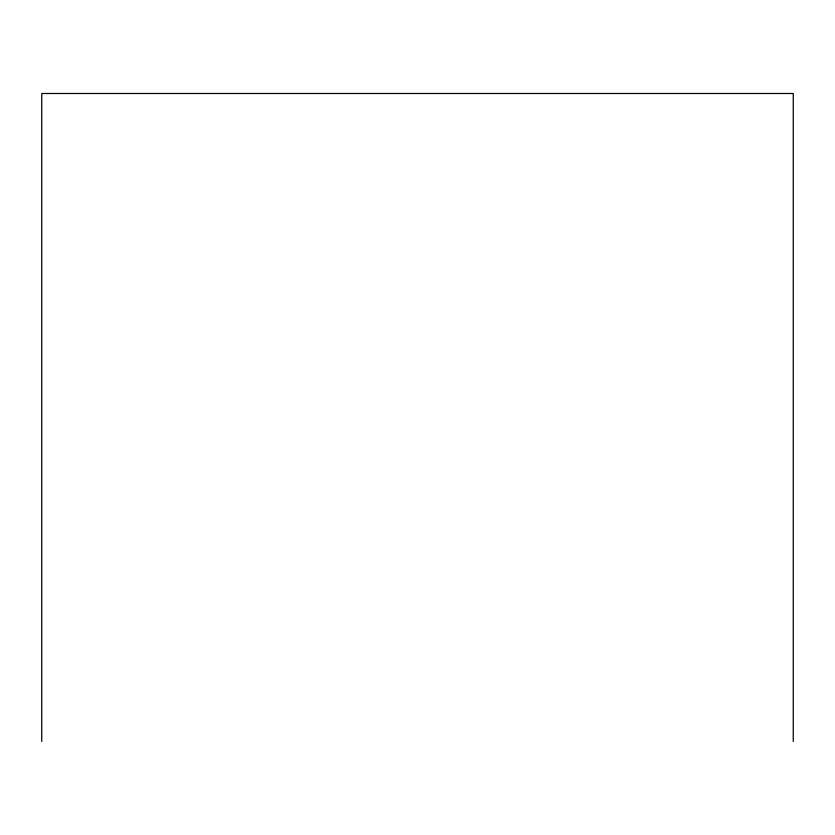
<?xml version="1.0" encoding="UTF-8"?>
<svg xmlns="http://www.w3.org/2000/svg" width="835" height="835" viewBox="0 0 835 835"><rect width="100%" height="100%" fill="white"/><g stroke="black" fill="none" stroke-linecap="round" stroke-linejoin="round"><path stroke-width="1.25" d="M793.25 741.501L793.25 93.499L41.75 93.499L41.75 741.501"/></g></svg>
